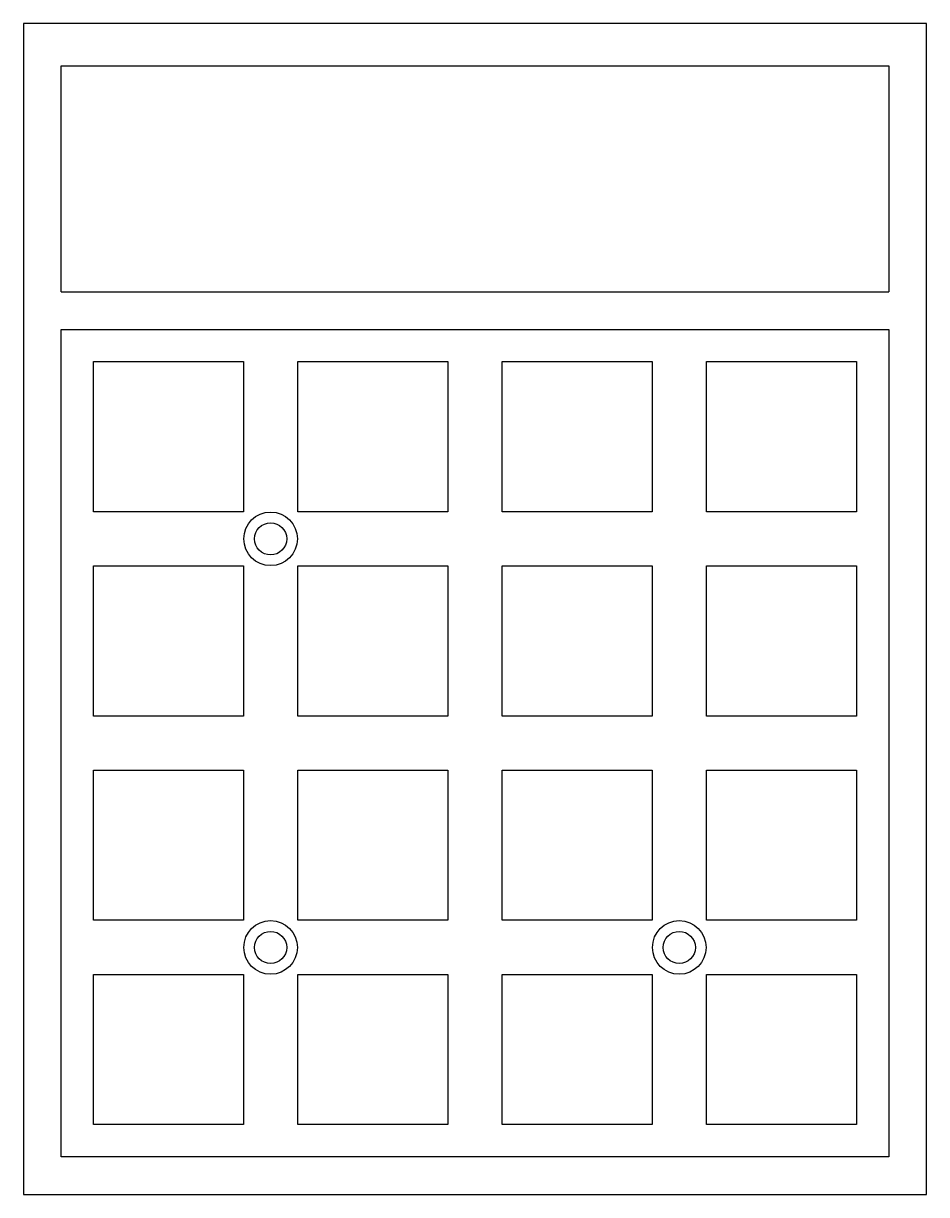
# Model space of a CAD drawing. Extents: x 6 to 90, y 6 to 115.
import ezdxf

# ---------------------------------------------------------------- set-up
doc = ezdxf.new("R2010")
doc.units = 0
doc.header["$MEASUREMENT"] = 0
for name, color, linetype in [('45', 7, 'Continuous'), ('case', 7, 'Continuous'), ('plate_holes', 7, 'Continuous')]:
    doc.layers.add(name, color=color, linetype=linetype)

msp = doc.modelspace()

# ---------------------------------------------------------------- linework, layer by layer
at = {"layer": '45', "linetype": 'Continuous'}
for centre in [(28.57, 66.67), (28.57, 28.57), (66.67, 28.57)]:
    msp.add_circle(centre, 1.5, dxfattribs=at)
at = {"layer": 'case', "linetype": 'Continuous'}
for p, q in [((89.73, 114.73), (5.53, 114.73)), ((5.53, 114.73), (5.53, 5.52)), ((89.73, 5.52), (89.73, 114.73)), ((9.05, 110.78), (86.2, 110.78)), ((9.05, 89.72), (9.05, 110.78)), ((86.2, 110.78), (86.2, 89.72)), ((9.05, 89.72), (86.2, 89.72)), ((5.53, 5.52), (89.73, 5.52))]:
    msp.add_line(p, q, dxfattribs=at)
at = {"layer": 'case', "color": 0}
for p, q in [((9.05, 86.2), (86.2, 86.2)), ((9.05, 9.05), (9.05, 86.2)), ((86.2, 86.2), (86.2, 9.05)), ((86.2, 9.05), (9.05, 9.05))]:
    msp.add_line(p, q, dxfattribs=at)
at = {"layer": 'plate_holes', "linetype": 'Continuous'}
for points in [[(12.05, 83.2), (26.05, 83.2), (26.05, 69.2), (12.05, 69.2)], [(31.1, 83.2), (45.1, 83.2), (45.1, 69.2), (31.1, 69.2)], [(50.15, 83.2), (64.15, 83.2), (64.15, 69.2), (50.15, 69.2)], [(69.2, 83.2), (83.2, 83.2), (83.2, 69.2), (69.2, 69.2)], [(12.05, 64.15), (26.05, 64.15), (26.05, 50.15), (12.05, 50.15)], [(31.1, 64.15), (45.1, 64.15), (45.1, 50.15), (31.1, 50.15)], [(50.15, 64.15), (64.15, 64.15), (64.15, 50.15), (50.15, 50.15)], [(69.2, 64.15), (83.2, 64.15), (83.2, 50.15), (69.2, 50.15)], [(12.05, 45.1), (26.05, 45.1), (26.05, 31.1), (12.05, 31.1)], [(31.1, 45.1), (45.1, 45.1), (45.1, 31.1), (31.1, 31.1)], [(50.15, 45.1), (64.15, 45.1), (64.15, 31.1), (50.15, 31.1)], [(69.2, 45.1), (83.2, 45.1), (83.2, 31.1), (69.2, 31.1)], [(12.05, 26.05), (26.05, 26.05), (26.05, 12.05), (12.05, 12.05)], [(31.1, 26.05), (45.1, 26.05), (45.1, 12.05), (31.1, 12.05)], [(50.15, 26.05), (64.15, 26.05), (64.15, 12.05), (50.15, 12.05)], [(69.2, 26.05), (83.2, 26.05), (83.2, 12.05), (69.2, 12.05)]]:
    msp.add_lwpolyline(points, close=True, dxfattribs=at)
for centre in [(28.57, 66.67), (28.57, 28.57), (66.67, 28.57)]:
    msp.add_circle(centre, 2.5, dxfattribs=at)

doc.saveas('drawing.dxf')
